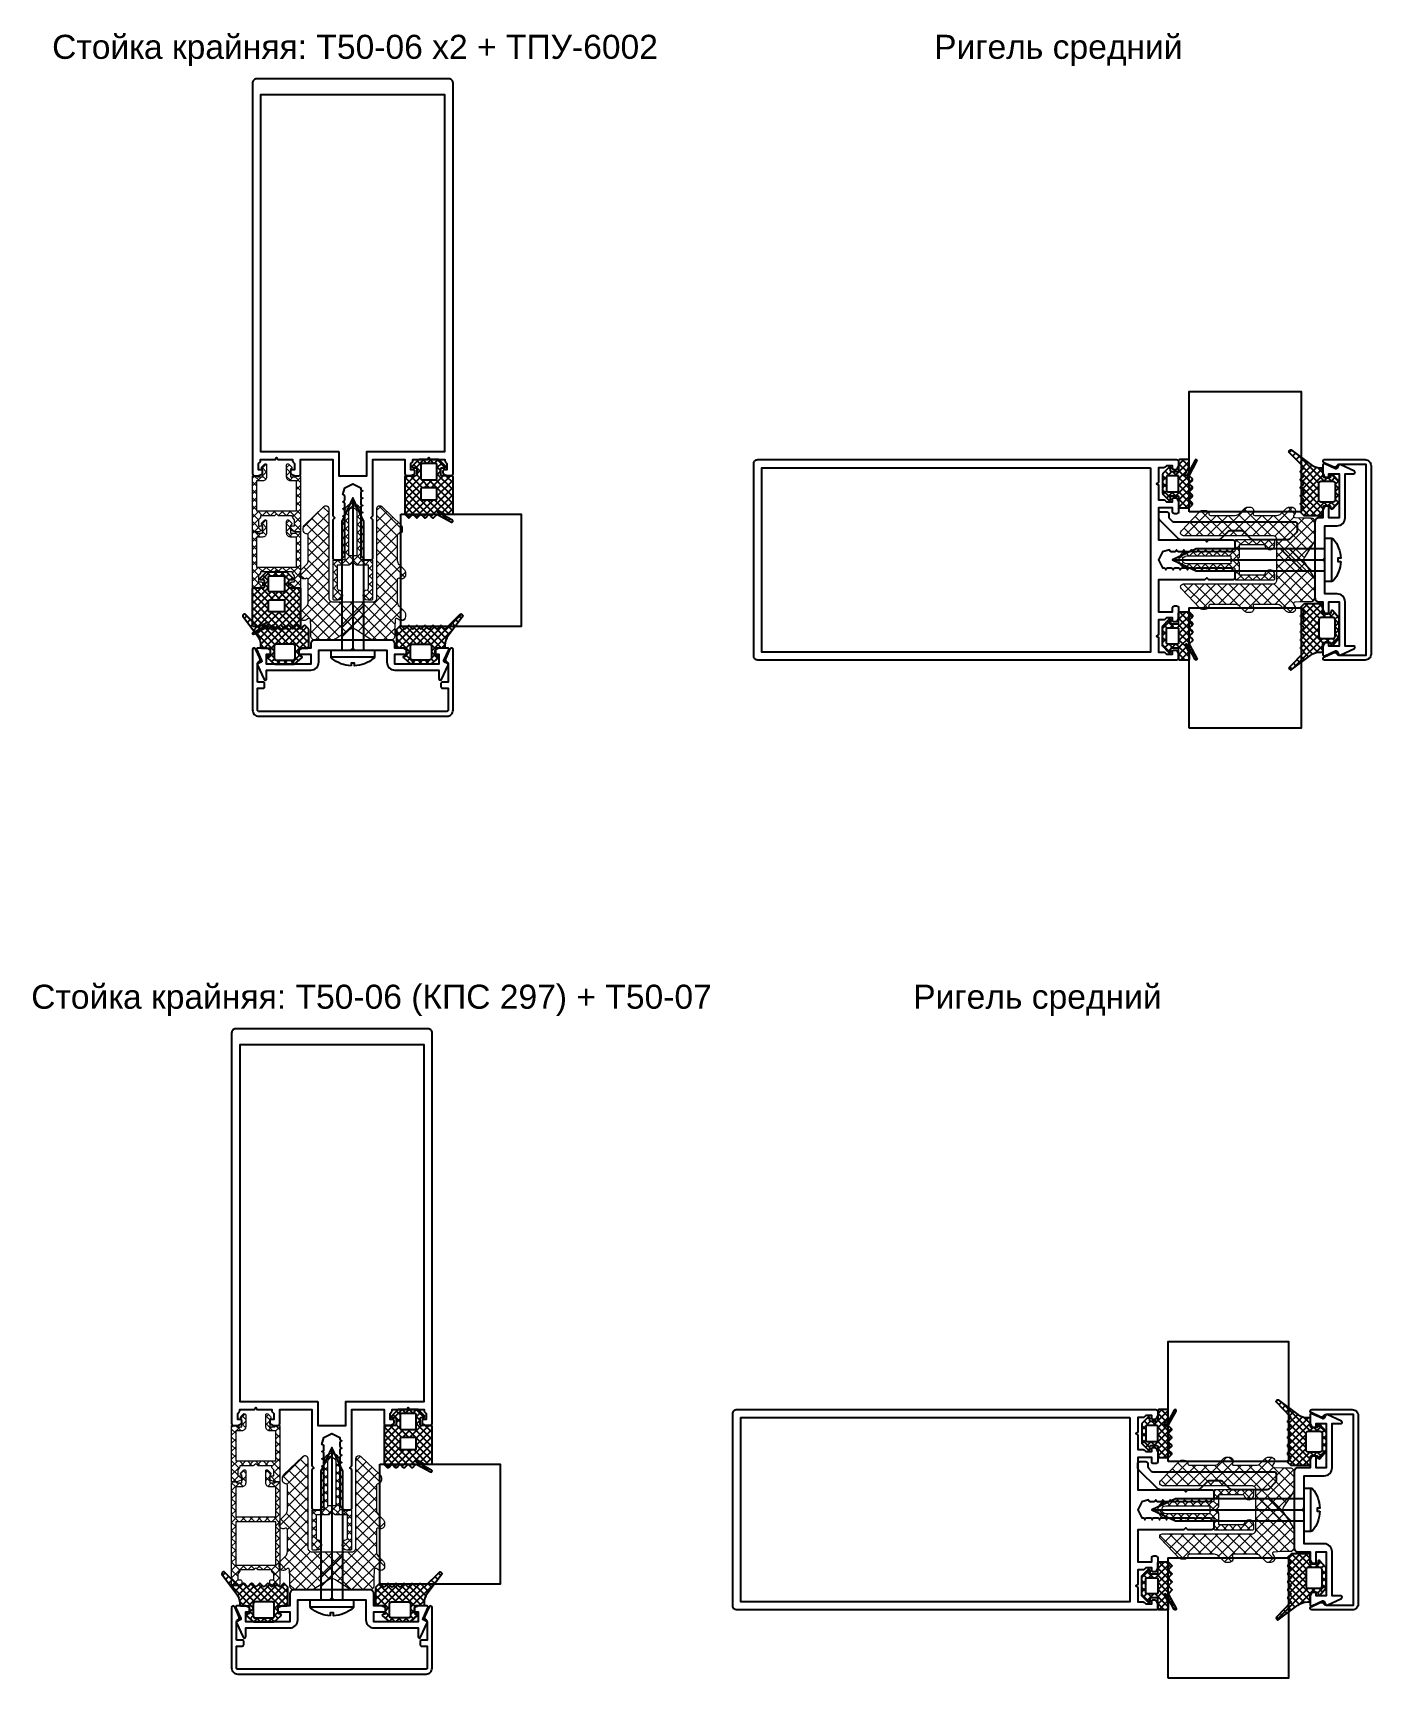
# Model space of a CAD drawing. Header units: millimetres. Extents: x 1744 to 18744, y -2272 to 2782.
# Drawn here: x 7583.4 to 7917.2, y 1069.6 to 1480.1 of the extents above; entities that cross this region are included whole.
import ezdxf

# ---------------------------------------------------------------- set-up
doc = ezdxf.new("R2010")
doc.units = ezdxf.units.MM
doc.layers.add('Steklopaket', color=5, linetype='Continuous')
doc.layers.add('подписи', color=7, linetype='Continuous')
doc.layers.add('Уплотнители', color=1, linetype='Continuous', lineweight=20)
doc.layers.add('Штриховка', color=1, linetype='Continuous', lineweight=5)
doc.styles.get("Standard").update_dxf_attribs({"font": 'arial.ttf'})

# ---------------------------------------------------------------- blocks, each defined once
blk = doc.blocks.new('КП45548')
at = {"color": 146, "true_color": 0x105689}
blk.add_lwpolyline([(-25, 21.5, 0.414214), (-24.5, 21), (-23.57, 21, 0.116434), (-23.44, 21.03), (-22.67, 21.42, 0.284079), (-22.5, 21.69), (-22.5, 22.2, 0.414214), (-22.8, 22.5), (-23.5, 22.5), (-23.5, 24), (-23.09, 24.41, 0.198912), (-23, 24.62), (-23, 25), (-19.44, 25, 0.284079), (-19.17, 25.17), (-19, 25.5), (-18.83, 25.17, 0.284079), (-18.56, 25), (-15, 25), (-15, 24.62, 0.198912), (-14.91, 24.41), (-14.5, 24), (-14.5, 22.5), (-15.2, 22.5, 0.414214), (-15.5, 22.2), (-15.5, 21.69, 0.284079), (-15.33, 21.42), (-14.56, 21.03, 0.116434), (-14.43, 21), (-13.5, 21, 0.414214), (-13, 21.5), (-13, 25), (-5, 25), (-5, 11.12, 0.198912), (-4.91, 10.91), (-4.5, 10.5), (-4.91, 10.09, 0.198912), (-5, 9.88), (-5, 0.5, 0.414214), (-4.5, 0), (-3.12, 0, 0.198912), (-2.91, 0.09), (-2.09, 0.91, 0.198912), (-2, 1.12), (-2, 1.46, 0.284079), (-2.17, 1.73), (-2.5, 1.9), (-2.17, 2.07, 0.284079), (-2, 2.34), (-2, 3.26, 0.284079), (-2.17, 3.53), (-2.5, 3.7), (-2.17, 3.87, 0.284079), (-2, 4.14), (-2, 5.06, 0.284079), (-2.17, 5.33), (-2.5, 5.5), (-2.17, 5.67, 0.284079), (-2, 5.94), (-2, 6.86, 0.284079), (-2.17, 7.13), (-2.5, 7.3), (-2.17, 7.47, 0.284079), (-2, 7.74), (-2, 8.66, 0.284079), (-2.17, 8.93), (-2.5, 9.1), (-2.17, 9.27, 0.284079), (-2, 9.54), (-2, 10.46, 0.284079), (-2.17, 10.73), (-2.5, 10.9), (-2.17, 11.07, 0.284079), (-2, 11.34), (-2, 12.26, 0.284079), (-2.17, 12.53), (-2.5, 12.7), (-2.17, 12.87, 0.284079), (-2, 13.14), (-2, 14.06, 0.284079), (-2.17, 14.33), (-2.5, 14.5), (-2.17, 14.67, 0.284079), (-2, 14.94), (-2, 15.86, 0.284079), (-2.17, 16.13), (-2.5, 16.3), (-2, 18), (0, 19), (2, 18), (2, 17.64, 0.284079), (2.17, 17.37), (2.5, 17.2), (2.17, 17.03, 0.284079), (2, 16.76), (2, 15.84, 0.284079), (2.17, 15.57), (2.5, 15.4), (2.17, 15.23, 0.284079), (2, 14.96), (2, 14.04, 0.284079), (2.17, 13.77), (2.5, 13.6), (2.17, 13.43, 0.284079), (2, 13.16), (2, 12.24, 0.284079), (2.17, 11.97), (2.5, 11.8), (2.17, 11.63, 0.284079), (2, 11.36), (2, 10.44, 0.284079), (2.17, 10.17), (2.5, 10), (2.17, 9.83, 0.284079), (2, 9.56), (2, 8.64, 0.284079), (2.17, 8.37), (2.5, 8.2), (2.17, 8.03, 0.284079), (2, 7.76), (2, 6.84, 0.284079), (2.17, 6.57), (2.5, 6.4), (2.17, 6.23, 0.284079), (2, 5.96), (2, 5.04, 0.284079), (2.17, 4.77), (2.5, 4.6), (2.17, 4.43, 0.284079), (2, 4.16), (2, 3.24, 0.284079), (2.17, 2.97), (2.5, 2.8), (2.17, 2.63, 0.284079), (2, 2.36), (2, 1.12, 0.198912), (2.09, 0.91), (2.91, 0.09, 0.198912), (3.12, 0), (4.5, 0, 0.414214), (5, 0.5), (5, 9.88, 0.198912), (4.91, 10.09), (4.5, 10.5), (4.91, 10.91, 0.198912), (5, 11.12), (5, 25), (13, 25), (13, 21.5, 0.414214), (13.5, 21), (14.43, 21, 0.116434), (14.56, 21.03), (15.33, 21.42, 0.284079), (15.5, 21.69), (15.5, 22.2, 0.414214), (15.2, 22.5), (14.5, 22.5), (14.5, 24), (14.91, 24.41, 0.198912), (15, 24.62), (15, 25), (18.56, 25, 0.284079), (18.83, 25.17), (19, 25.5), (19.17, 25.17, 0.284079), (19.44, 25), (23, 25), (23, 24.62, 0.198912), (23.09, 24.41), (23.5, 24), (23.5, 22.5), (22.8, 22.5, 0.414214), (22.5, 22.2), (22.5, 21.69, 0.284079), (22.67, 21.42), (23.44, 21.03, 0.116434), (23.57, 21), (24.5, 21, 0.414214), (25, 21.5), (25, 119, 0.414214), (24, 120), (-24, 120, 0.414214), (-25, 119)], format="xyb", close=True, dxfattribs=at)
blk.add_lwpolyline([(-3.5, 27), (-3.5, 21), (3.5, 21), (3.5, 27), (23, 27), (23, 116), (-23, 116), (-23, 27)], close=True, dxfattribs=at)
blk = doc.blocks.new('ТПУ-6002')
at = {"true_color": 0xafd9aa}
h = blk.add_hatch(dxfattribs=at)
h.set_pattern_fill('ANSI37', color=9, scale=10, angle=180, style=0)
h.set_pattern_definition([(225, (359.6389, 110.4286), (0.8838835, -0.8838835), []), (315, (359.6389, 110.4286), (0.8838835, 0.8838835), [])])
edge = h.paths.add_edge_path(flags=16)
edge.add_line((1.75, -1), (-1.75, -1))
edge.add_arc((-1.75, -1.25), 0.25, 90, 180)
edge.add_line((-2, -1.25), (-2, -4.75))
edge.add_arc((-1.75, -4.75), 0.25, 180, 270)
edge.add_line((-1.75, -5), (1.75, -5))
edge.add_arc((1.75, -4.75), 0.25, 270, 360)
edge.add_line((2, -4.75), (2, -1.25))
edge.add_arc((1.75, -1.25), 0.25, 0, 90)
edge = h.paths.add_edge_path()
edge.add_line((2.37, -12.66), (4.04, -13.57))
edge.add_arc((4.16, -13.35), 0.25, 241.5196, 270)
edge.add_line((4.16, -13.6), (5.75, -13.6))
edge.add_arc((5.75, -13.35), 0.25, 270, 360)
edge.add_line((6, -13.35), (6, -4.25))
edge.add_arc((5.75, -4.25), 0.25, 0, 90)
edge.add_line((5.75, -4), (3.25, -4))
edge.add_arc((3.25, -3.75), 0.25, 180, 270, ccw=False)
edge.add_line((3, -3.75), (3, -2.25))
edge.add_arc((3.25, -2.25), 0.25, 90, 180, ccw=False)
edge.add_line((3.25, -2), (3.9, -2))
edge.add_arc((3.9, -1.75), 0.25, 270, 405.0646)
edge.add_line((4.08, -1.57), (2.57, -0.07))
edge.add_arc((2.4, -0.25), 0.25, 45.0646, 90)
edge.add_line((2.4, 0), (-2.4, 0))
edge.add_arc((-2.4, -0.25), 0.25, 90, 134.9354)
edge.add_line((-2.57, -0.07), (-4.08, -1.57))
edge.add_arc((-3.9, -1.75), 0.25, 134.9354, 270)
edge.add_line((-3.9, -2), (-3.25, -2))
edge.add_arc((-3.25, -2.25), 0.25, 0, 90, ccw=False)
edge.add_line((-3, -2.25), (-3, -3.75))
edge.add_arc((-3.25, -3.75), 0.25, -90, 0, ccw=False)
edge.add_line((-3.25, -4), (-5.75, -4))
edge.add_arc((-5.75, -4.25), 0.25, 90, 180)
edge.add_line((-6, -4.25), (-6, -13.5))
edge.add_arc((-5.75, -13.5), 0.25, 180, 225)
edge.add_line((-5.93, -13.67), (-5.18, -14.42))
edge.add_arc((-5, -14.25), 0.25, 225, 315)
edge.add_line((-4.82, -14.42), (-4.18, -13.78))
edge.add_arc((-4, -13.95), 0.25, 45, 135, ccw=False)
edge.add_line((-3.82, -13.78), (-3.18, -14.42))
edge.add_arc((-3, -14.25), 0.25, 225, 315)
edge.add_line((-2.82, -14.42), (-2.18, -13.78))
edge.add_arc((-2, -13.95), 0.25, 45, 135, ccw=False)
edge.add_line((-1.82, -13.78), (-1.18, -14.42))
edge.add_arc((-1, -14.25), 0.25, 225, 315)
edge.add_line((-0.82, -14.42), (-0.18, -13.78))
edge.add_arc((0, -13.95), 0.25, 45, 135, ccw=False)
edge.add_line((0.18, -13.78), (0.82, -14.42))
edge.add_arc((1, -14.25), 0.25, 225, 315)
edge.add_line((1.18, -14.42), (1.87, -13.73))
edge.add_arc((2.04, -13.91), 0.25, 61.5196, 135, ccw=False)
edge.add_line((2.16, -13.69), (5.63, -15.57))
edge.add_arc((5.75, -15.35), 0.25, 241.5196, 421.5196)
edge.add_line((5.87, -15.13), (2.13, -13.1))
edge.add_arc((2.25, -12.88), 0.25, 61.5196, 241.5196, ccw=False)
edge = h.paths.add_edge_path(flags=16)
edge.add_line((1.75, -7), (-1.75, -7))
edge.add_arc((-1.75, -7.25), 0.25, 90, 180)
edge.add_line((-2, -7.25), (-2, -9.75))
edge.add_arc((-1.75, -9.75), 0.25, 180, 270)
edge.add_line((-1.75, -10), (1.75, -10))
edge.add_arc((1.75, -9.75), 0.25, 270, 360)
edge.add_line((2, -9.75), (2, -7.25))
edge.add_arc((1.75, -7.25), 0.25, 0, 90)
at = {"color": 9, "true_color": 0xafd9aa}
for points in [[(2.37, -12.66), (4.04, -13.57, 0.124913), (4.16, -13.6), (5.75, -13.6, 0.414214), (6, -13.35), (6, -4.25, 0.414214), (5.75, -4), (3.25, -4, -0.414214), (3, -3.75), (3, -2.25, -0.414214), (3.25, -2), (3.9, -2, 0.668587), (4.08, -1.57), (2.57, -0.07, 0.198619), (2.4, 0), (-2.4, 0, 0.198619), (-2.57, -0.07), (-4.08, -1.57, 0.668587), (-3.9, -2), (-3.25, -2, -0.414214), (-3, -2.25), (-3, -3.75, -0.414214), (-3.25, -4), (-5.75, -4, 0.414214), (-6, -4.25), (-6, -13.5, 0.198912), (-5.93, -13.67), (-5.18, -14.42, 0.414214), (-4.82, -14.42), (-4.18, -13.78, -0.414214), (-3.82, -13.78), (-3.18, -14.42, 0.414214), (-2.82, -14.42), (-2.18, -13.78, -0.414214), (-1.82, -13.78), (-1.18, -14.42, 0.414214), (-0.82, -14.42), (-0.18, -13.78, -0.414214), (0.18, -13.78), (0.82, -14.42, 0.414214), (1.18, -14.42), (1.87, -13.73, -0.332076), (2.16, -13.69), (5.63, -15.57, 1), (5.87, -15.13), (2.13, -13.1, -1)], [(1.75, -1), (-1.75, -1, 0.414214), (-2, -1.25), (-2, -4.75, 0.414214), (-1.75, -5), (1.75, -5, 0.414214), (2, -4.75), (2, -1.25, 0.414214)], [(1.75, -7), (-1.75, -7, 0.414214), (-2, -7.25), (-2, -9.75, 0.414214), (-1.75, -10), (1.75, -10, 0.414214), (2, -9.75), (2, -7.25, 0.414214)]]:
    blk.add_lwpolyline(points, format="xyb", close=True, dxfattribs=at)
blk = doc.blocks.new('КПС 758')
blk.add_lwpolyline([(-23.77, 2.33, 0.414214), (-23.63, 1.93), (-22.87, 1.58, -0.414214), (-22.73, 1.18), (-23.97, -1.49, 0.548619), (-23.7, -1.92), (-21.57, -1.92, 0.116434), (-21.44, -1.89), (-20.67, -1.5, 0.284079), (-20.5, -1.23), (-20.5, -0.72, 0.414214), (-20.8, -0.42), (-21.5, -0.42), (-21.5, 2.08), (-10.5, 2.08), (-10.5, -0.42), (-13.2, -0.42, 0.414214), (-13.5, -0.72), (-13.5, -1.23, 0.284079), (-13.33, -1.5), (-12.56, -1.89, 0.116434), (-12.43, -1.92), (-10.5, -1.92), (-10.5, -2.92, 0.414214), (-9.5, -3.92), (9.5, -3.92, 0.414214), (10.5, -2.92), (10.5, -1.92), (12.43, -1.92, 0.116434), (12.56, -1.89), (13.33, -1.5, 0.284079), (13.5, -1.23), (13.5, -0.72, 0.414214), (13.2, -0.42), (10.5, -0.42), (10.5, 2.08), (21.5, 2.08), (21.5, -0.42), (20.8, -0.42, 0.414214), (20.5, -0.72), (20.5, -1.23, 0.284079), (20.67, -1.5), (21.44, -1.89, 0.116434), (21.57, -1.92), (23.7, -1.92, 0.548619), (23.97, -1.49), (22.73, 1.18, -0.414214), (22.87, 1.58), (23.63, 1.93, 0.414214), (23.77, 2.33), (22.1, 5.91, 0.291473), (21.83, 6.08), (21.8, 6.08, 0.414214), (21.5, 5.78), (21.5, 3.58), (10.5, 3.58, 0.414214), (8.5, 1.58), (8.5, -1.42), (0.62, -1.42, 0.198912), (0.41, -1.51), (0, -1.92), (-0.41, -1.51, 0.198912), (-0.62, -1.42), (-8.5, -1.42), (-8.5, 1.58, 0.414214), (-10.5, 3.58), (-21.5, 3.58), (-21.5, 5.78, 0.414214), (-21.8, 6.08), (-21.83, 6.08, 0.291473), (-22.1, 5.91)], format="xyb", close=True)
blk = doc.blocks.new('ТПУ-007ММ')
at = {"true_color": 0xafd9aa}
h = blk.add_hatch(dxfattribs=at)
h.set_pattern_fill('ANSI37', color=9, scale=10, angle=180, style=0)
h.set_pattern_definition([(225, (-3851.0623, 2334.4012), (0.88388348, -0.88388348), []), (315, (-3851.0623, 2334.4012), (0.88388348, 0.88388348), [])])
edge = h.paths.add_edge_path(flags=16)
edge.add_line((2.1, -1), (-2.1, -1))
edge.add_arc((-2.1, -1.5), 0.5, 90, 180)
edge.add_line((-2.6, -1.5), (-2.6, -4.5))
edge.add_arc((-2.1, -4.5), 0.5, 180, 270)
edge.add_line((-2.1, -5), (2.1, -5))
edge.add_arc((2.1, -4.5), 0.5, 270, 360)
edge.add_line((2.6, -4.5), (2.6, -1.5))
edge.add_arc((2.1, -1.5), 0.5, 0, 90)
edge = h.paths.add_edge_path()
edge.add_arc((-3.85, -2.25), 0.25, 0, 90, ccw=False)
edge.add_line((-3.6, -2.25), (-3.6, -3.75))
edge.add_arc((-3.85, -3.75), 0.25, -90, 0, ccw=False)
edge.add_line((-3.85, -4), (-5.75, -4))
edge.add_arc((-5.75, -4.25), 0.25, 90, 180)
edge.add_line((-6, -4.25), (-6, -8.62))
edge.add_arc((-5.8, -8.62), 0.2, 180, 225)
edge.add_line((-5.94, -8.76), (-5.18, -9.53))
edge.add_arc((-5, -9.35), 0.25, 225, 315)
edge.add_line((-4.82, -9.53), (-4.18, -8.88))
edge.add_arc((-4, -9.06), 0.25, 45, 135, ccw=False)
edge.add_line((-3.82, -8.88), (-3.18, -9.53))
edge.add_arc((-3, -9.35), 0.25, 225, 315)
edge.add_line((-2.82, -9.53), (-2.18, -8.88))
edge.add_arc((-2, -9.06), 0.25, 45, 135, ccw=False)
edge.add_line((-1.82, -8.88), (-1.18, -9.53))
edge.add_arc((-1, -9.35), 0.25, 225, 315)
edge.add_line((-0.82, -9.53), (-0.18, -8.88))
edge.add_arc((0, -9.06), 0.25, 45, 135, ccw=False)
edge.add_line((0.18, -8.88), (0.82, -9.53))
edge.add_arc((1, -9.35), 0.25, 225, 315)
edge.add_line((1.18, -9.53), (1.82, -8.88))
edge.add_arc((2, -9.06), 0.25, 45, 135, ccw=False)
edge.add_line((2.18, -8.88), (2.82, -9.53))
edge.add_arc((3, -9.35), 0.25, 225, 315)
edge.add_line((3.18, -9.53), (3.82, -8.88))
edge.add_arc((4, -9.06), 0.25, 45, 135, ccw=False)
edge.add_line((4.18, -8.88), (4.82, -9.53))
edge.add_arc((5, -9.35), 0.25, 225, 315)
edge.add_line((5.18, -9.53), (5.82, -8.88))
edge.add_arc((6, -9.06), 0.25, 45, 135, ccw=False)
edge.add_line((6.18, -8.88), (9.82, -12.42))
edge.add_arc((10, -12.25), 0.25, 225, 315)
edge.add_line((10.18, -12.42), (10.39, -12.21))
edge.add_arc((10.21, -12.04), 0.25, 315, 380.2249)
edge.add_line((10.44, -11.95), (6.8, -7.06))
edge.add_arc((10, -4.67), 4, 180, 216.7605, ccw=False)
edge.add_line((6, -4.67), (6, -4.3))
edge.add_arc((5.7, -4.3), 0.3, 360, 450)
edge.add_line((5.7, -4), (3.85, -4))
edge.add_arc((3.85, -3.75), 0.25, 180, 270, ccw=False)
edge.add_line((3.6, -3.75), (3.6, -2.25))
edge.add_arc((3.85, -2.25), 0.25, 90, 180, ccw=False)
edge.add_line((3.85, -2), (4.1, -2))
edge.add_arc((4.1, -1.75), 0.25, 270, 405.0646)
edge.add_line((4.28, -1.57), (2.57, -0.07))
edge.add_arc((2.4, -0.25), 0.25, 45.0646, 90)
edge.add_line((2.4, 0), (-2.4, 0))
edge.add_arc((-2.4, -0.25), 0.25, 90, 134.9354)
edge.add_line((-2.57, -0.07), (-4.28, -1.57))
edge.add_arc((-4.1, -1.75), 0.25, 134.9354, 270)
edge.add_line((-4.1, -2), (-3.85, -2))
at = {"color": 9, "true_color": 0xafd9aa}
for points in [[(-3.85, -2, -0.414214), (-3.6, -2.25), (-3.6, -3.75, -0.414214), (-3.85, -4), (-5.75, -4, 0.414214), (-6, -4.25), (-6, -8.62, 0.198912), (-5.94, -8.76), (-5.18, -9.53, 0.414214), (-4.82, -9.53), (-4.18, -8.88, -0.414214), (-3.82, -8.88), (-3.18, -9.53, 0.414214), (-2.82, -9.53), (-2.18, -8.88, -0.414214), (-1.82, -8.88), (-1.18, -9.53, 0.414214), (-0.82, -9.53), (-0.18, -8.88, -0.414214), (0.18, -8.88), (0.82, -9.53, 0.414214), (1.18, -9.53), (1.82, -8.88, -0.414214), (2.18, -8.88), (2.82, -9.53, 0.414214), (3.18, -9.53), (3.82, -8.88, -0.414214), (4.18, -8.88), (4.82, -9.53, 0.414214), (5.18, -9.53), (5.82, -8.88, -0.414214), (6.18, -8.88), (9.82, -12.42, 0.414214), (10.18, -12.42), (10.39, -12.21, 0.292538), (10.44, -11.95), (6.8, -7.06, -0.161788), (6, -4.67), (6, -4.3, 0.414214), (5.7, -4), (3.85, -4, -0.414214), (3.6, -3.75), (3.6, -2.25, -0.414214), (3.85, -2), (4.1, -2, 0.668587), (4.28, -1.57), (2.57, -0.07, 0.198619), (2.4, 0), (-2.4, 0, 0.198619), (-2.57, -0.07), (-4.28, -1.57, 0.668587), (-4.1, -2)], [(2.1, -1), (-2.1, -1, 0.414214), (-2.6, -1.5), (-2.6, -4.5, 0.414214), (-2.1, -5), (2.1, -5, 0.414214), (2.6, -4.5), (2.6, -1.5, 0.414214)]]:
    blk.add_lwpolyline(points, format="xyb", close=True, dxfattribs=at)
blk = doc.blocks.new('КП45310')
at = {"color": 0}
blk.add_lwpolyline([(23.8, -4.26), (23.8, -8.78, -0.279739), (23.48, -9.31, 0.401559), (23.17, -10.23), (24.24, -12.52, 0.802585), (25, -12.36), (25, 2.74, 0.414214), (23.5, 4.24), (-23.5, 4.24, 0.414214), (-25, 2.74), (-25, -12.36, 0.802585), (-24.24, -12.52), (-23.17, -10.23, 0.401559), (-23.48, -9.31, -0.279739), (-23.8, -8.78), (-23.8, -4.26), (-22.3, -4.26, 0.414214), (-22, -3.96), (-22, -3.06, 0.414214), (-22.3, -2.76), (-23.8, -2.76), (-23.8, 2.74, -0.414214), (-23.5, 3.04), (23.5, 3.04, -0.414214), (23.8, 2.74), (23.8, -2.76), (22.3, -2.76, 0.414214), (22, -3.06), (22, -3.96, 0.414214), (22.3, -4.26)], format="xyb", close=True, dxfattribs=at)
blk = doc.blocks.new('ВС 5.5х38 А2 DIN7981')
for p, q in [((0, 38), (0, 0)), ((-5.4, -1.69), (5.4, -1.69))]:
    blk.add_line(p, q)
for points in [[(2.75, 0), (2.75, 32.1), (0, 38), (-2.75, 32.1), (-2.75, 0)], [(-2.75, 3.33), (2.75, 8.83), (2.75, 11.12), (-2.75, 5.62)]]:
    blk.add_lwpolyline(points, close=True)
blk.add_lwpolyline([(-0.39, -3.94, -0.161849), (-5.22, -2.08, -0.223888), (-5.4, -1.69), (-5.4, 0), (5.4, 0), (5.4, -1.69, -0.223888), (5.22, -2.08, -0.161849), (0.39, -3.94), (0.39, -3.24), (-0.39, -3.24)], format="xyb", close=True)
blk = doc.blocks.new('Т50-03')
at = {"layer": 'Штриховка', "lineweight": 5}
h = blk.add_hatch(dxfattribs=at)
h.set_pattern_fill('ANSI37', color=256, scale=11.2, angle=90, style=0)
h.set_pattern_definition([(135, (-7152.173, 3902.1519), (-0.9899495, -0.9899495), []), (225, (-7152.173, 3902.1519), (0.9899495, -0.9899495), [])])
edge = h.paths.add_edge_path()
edge.add_arc((-20.75, -3.75), 1.25, 9.2818, 180)
edge.add_line((-22, -3.75), (-22, -4.7))
edge.add_arc((-21.7, -4.7), 0.3, 180, 270)
edge.add_line((-21.7, -5), (-12.3, -5))
edge.add_arc((-12.3, -4.7), 0.3, 270, 360)
edge.add_line((-12, -4.7), (-12, -2.3))
edge.add_arc((-11.7, -2.3), 0.3, 90, 180, ccw=False)
edge.add_line((-11.7, -2), (-5.2, -2))
edge.add_arc((-5, -2), 0.2, 180, 360)
edge.add_line((-4.8, -2), (0, -2))
edge.add_arc((0, 0), 2, 270, 450)
edge.add_line((0, 2), (-4.8, 2))
edge.add_arc((-5, 2), 0.2, 0, 180)
edge.add_line((-5.2, 2), (-11.7, 2))
edge.add_arc((-11.7, 2.3), 0.3, 180, 270, ccw=False)
edge.add_line((-12, 2.3), (-12, 4.7))
edge.add_arc((-12.3, 4.7), 0.3, 0, 90)
edge.add_line((-12.3, 5), (-21.7, 5))
edge.add_arc((-21.7, 4.7), 0.3, 90, 180)
edge.add_line((-22, 4.7), (-22, 3.75))
edge.add_arc((-20.75, 3.75), 1.25, 180, 350.7182)
edge.add_arc((-19.22, 3.5), 0.3, 90, 170.7182, ccw=False)
edge.add_line((-19.22, 3.8), (-13.2, 3.8))
edge.add_line((-13.2, 3.8), (-13.2, 0.82))
edge.add_arc((-12.9, 0.82), 0.3, 180, 225)
edge.add_line((-13.11, 0.61), (-12.5, 0))
edge.add_line((-12.5, 0), (-13.11, -0.61))
edge.add_arc((-12.9, -0.82), 0.3, 135, 180)
edge.add_line((-13.2, -0.82), (-13.2, -3.8))
edge.add_line((-13.2, -3.8), (-19.22, -3.8))
edge.add_arc((-19.22, -3.5), 0.3, 189.2818, 270, ccw=False)
edge = h.paths.add_edge_path(flags=16)
edge.add_line((-11, 1), (0, 1))
edge.add_arc((0, 0), 1, -90, 90, ccw=False)
edge.add_line((0, -1), (-11, -1))
edge.add_line((-11, -1), (-11, 1))
at = {"layer": 'Уплотнители'}
for points in [[(-19.52, -3.55, 0.922113), (-22, -3.75), (-22, -4.7, 0.414214), (-21.7, -5), (-12.3, -5, 0.414214), (-12, -4.7), (-12, -2.3, -0.414214), (-11.7, -2), (-5.2, -2, 1), (-4.8, -2), (0, -2, 1), (0, 2), (-4.8, 2, 1), (-5.2, 2), (-11.7, 2, -0.414214), (-12, 2.3), (-12, 4.7, 0.414214), (-12.3, 5), (-21.7, 5, 0.414214), (-22, 4.7), (-22, 3.75, 0.922113), (-19.52, 3.55, -0.367523), (-19.22, 3.8), (-13.2, 3.8), (-13.2, 0.82, 0.198912), (-13.11, 0.61), (-12.5, 0), (-13.11, -0.61, 0.198912), (-13.2, -0.82), (-13.2, -3.8), (-19.22, -3.8, -0.367523)], [(-11, 1), (0, 1, -1), (0, -1), (-11, -1)]]:
    blk.add_lwpolyline(points, format="xyb", close=True, dxfattribs=at)
blk = doc.blocks.new('Adifoam 530.120')
at = {"layer": 'Штриховка', "lineweight": 5}
h = blk.add_hatch(dxfattribs=at)
h.set_pattern_fill('ANSI37', color=256, scale=16, style=0)
h.set_pattern_definition([(45, (-11689.9974, 3718.6571), (-1.41421356, 1.41421356), []), (135, (-11689.9974, 3718.6571), (-1.41421356, -1.41421356), [])])
h.paths.add_polyline_path([(-6.69, 0, -0.118476), (-6.86, -0.7), (-9.17, -4.23, 0.146126), (-9.5, -5.32), (-9.5, -9.2), (-9.5, -9.45, 0.414214), (-8.5, -10.45), (-6.41, -10.45), (-4.5, -10.55, -0.590779), (-4.19, -11.18), (-4.38, -11.44, 0.668179), (-3.67, -13.15), (-3.1, -13.15, 0.198912), (-2.4, -12.86), (-1.08, -11.54, -0.198912), (-0.02, -11.1), (5.51, -11.1, -0.668179), (5.8, -11.78, 0.52914), (6.73, -13.15), (7.29, -13.15, 0.198912), (8, -12.86), (9.32, -11.54, -0.198912), (10.38, -11.1), (16.58, -11.1, -0.501863), (16.96, -11.61, 0.342328), (17.92, -12.35), (18.49, -12.35, 0.212691), (19.23, -12.02), (23.82, -7.18, 0.185206), (24, -6.71, 0.418456), (23.3, -6), (1, -6, -0.414214), (0, -5), (0, 0)])
h.paths.add_polyline_path([(-6.41, 10.45), (-8.5, 10.45, 0.414214), (-9.5, 9.45), (-9.5, 9.2), (-9.5, 5.32, 0.146126), (-9.17, 4.23), (-6.86, 0.7, -0.118476), (-6.69, 0), (0, 0), (0, 5, -0.414214), (1, 6), (23.3, 6, 0.414214), (24, 6.7, 0.202658), (23.79, 7.21), (19.19, 12.06, 0.198912), (18.49, 12.35), (17.91, 12.35, 0.339591), (16.96, 11.61, -0.501863), (16.58, 11.1), (10.38, 11.1, -0.198912), (9.32, 11.54), (8, 12.86, 0.198912), (7.29, 13.15), (6.73, 13.15, 0.52914), (5.8, 11.78, -0.668179), (5.51, 11.1), (-0.02, 11.1, -0.198912), (-1.08, 11.54), (-2.4, 12.86, 0.198912), (-3.1, 13.15), (-3.67, 13.15, 0.668179), (-4.38, 11.44), (-4.19, 11.18, -0.590779), (-4.5, 10.55)])
at = {"layer": 'Уплотнители'}
blk.add_lwpolyline([(24, -6.71, -0.198912), (23.79, -7.21), (19.19, -12.06, -0.198912), (18.49, -12.35), (17.92, -12.35, -0.342328), (16.96, -11.61, 0.501863), (16.58, -11.1), (10.38, -11.1, 0.198912), (9.32, -11.54), (8, -12.86, -0.198912), (7.29, -13.15), (6.73, -13.15, -0.52914), (5.8, -11.78, 0.668179), (5.51, -11.1), (-0.02, -11.1, 0.198912), (-1.08, -11.54), (-2.4, -12.86, -0.198912), (-3.1, -13.15), (-3.67, -13.15, -0.668179), (-4.38, -11.44), (-4.19, -11.18, 0.590779), (-4.5, -10.55), (-6.41, -10.45), (-8.5, -10.45, -0.414214), (-9.5, -9.45), (-9.5, -9.2), (-9.5, -5.32, -0.146126), (-9.17, -4.23), (-6.86, -0.7, 0.240325), (-6.86, 0.7), (-9.17, 4.23, -0.146126), (-9.5, 5.32), (-9.5, 9.2), (-9.5, 9.45, -0.414214), (-8.5, 10.45), (-6.41, 10.45), (-4.5, 10.55, 0.590779), (-4.19, 11.18), (-4.38, 11.44, -0.668179), (-3.67, 13.15), (-3.1, 13.15, -0.198912), (-2.4, 12.86), (-1.08, 11.54, 0.198912), (-0.02, 11.1), (5.51, 11.1, 0.668179), (5.8, 11.78, -0.52914), (6.73, 13.15), (7.29, 13.15, -0.198912), (8, 12.86), (9.32, 11.54, 0.198912), (10.38, 11.1), (16.58, 11.1, 0.501863), (16.96, 11.61, -0.342328), (17.92, 12.35), (18.49, 12.35, -0.198912), (19.19, 12.06), (23.79, 7.21, -0.198912), (24, 6.71), (24, 6.7, -0.414214), (23.3, 6), (1, 6, 0.414214), (0, 5), (0, 0), (0, -5, 0.414214), (1, -6), (23.3, -6, -0.414214), (24, -6.7)], format="xyb", dxfattribs=at)
blk = doc.blocks.new('Т50-06')
at = {"layer": 'Штриховка', "lineweight": 5}
h = blk.add_hatch(dxfattribs=at)
h.set_pattern_fill('ANSI37', color=256, scale=11.2, angle=90, style=0)
h.set_pattern_definition([(135, (-11417.5478, 3829.3933), (-0.9899495, -0.9899495), []), (225, (-11417.5478, 3829.3933), (0.9899495, -0.9899495), [])])
edge = h.paths.add_edge_path()
edge.add_line((2.81, 0), (3.22, -0.41))
edge.add_arc((3.01, -0.62), 0.3, 0, 45, ccw=False)
edge.add_line((3.31, -0.62), (3.31, -4))
edge.add_line((3.31, -4), (3.68, -4))
edge.add_arc((3.68, -4.3), 0.3, 45, 90, ccw=False)
edge.add_line((3.9, -4.09), (4.31, -4.5))
edge.add_line((4.31, -4.5), (5.81, -4.5))
edge.add_line((5.81, -4.5), (5.81, -3.8))
edge.add_arc((6.11, -3.8), 0.3, 90, 180, ccw=False)
edge.add_line((6.11, -3.5), (6.62, -3.5))
edge.add_arc((6.62, -3.8), 0.3, 26.5651, 90, ccw=False)
edge.add_line((6.89, -3.67), (7.28, -4.44))
edge.add_arc((7.01, -4.57), 0.3, 0, 26.5651, ccw=False)
edge.add_line((7.31, -4.57), (7.31, -6))
edge.add_line((7.31, -6), (-6.69, -6))
edge.add_line((-6.69, -6), (-6.69, -5.1))
edge.add_arc((-6.39, -5.1), 0.3, 90, 180, ccw=False)
edge.add_line((-6.39, -4.8), (-6.39, -3.5))
edge.add_line((-6.39, -3.5), (-8.29, -3.5))
edge.add_line((-8.29, -3.5), (-8.5, -3.71))
edge.add_arc((-8.72, -3.5), 0.3, 225, 315, ccw=False)
edge.add_line((-8.93, -3.71), (-9.6, -3.04))
edge.add_arc((-9.37, -2.82), 0.317, 90, 225, ccw=False)
edge.add_line((-9.37, -2.5), (-6.39, -2.5))
edge.add_arc((-6.39, -3.5), 1, 0, 90, ccw=False)
edge.add_line((-5.39, -3.5), (-5.39, -5))
edge.add_line((-5.39, -5), (2.11, -5))
edge.add_line((2.11, -5), (2.11, 5))
edge.add_line((2.11, 5), (-5.39, 5))
edge.add_line((-5.39, 5), (-5.39, 3.5))
edge.add_arc((-6.39, 3.5), 1, -90, 0, ccw=False)
edge.add_line((-6.39, 2.5), (-9.37, 2.5))
edge.add_arc((-9.37, 2.82), 0.317, 135, 270, ccw=False)
edge.add_line((-9.6, 3.04), (-8.93, 3.71))
edge.add_arc((-8.72, 3.5), 0.3, 45, 135, ccw=False)
edge.add_line((-8.5, 3.71), (-8.29, 3.5))
edge.add_line((-8.29, 3.5), (-6.39, 3.5))
edge.add_line((-6.39, 3.5), (-6.39, 4.8))
edge.add_arc((-6.39, 5.1), 0.3, 180, 270, ccw=False)
edge.add_line((-6.69, 5.1), (-6.69, 6))
edge.add_line((-6.69, 6), (7.31, 6))
edge.add_line((7.31, 6), (7.31, 4.57))
edge.add_arc((7.01, 4.57), 0.3, -26.5651, 0, ccw=False)
edge.add_line((7.28, 4.44), (6.89, 3.67))
edge.add_arc((6.62, 3.8), 0.3, 270, 333.4349, ccw=False)
edge.add_line((6.62, 3.5), (6.11, 3.5))
edge.add_arc((6.11, 3.8), 0.3, 180, 270, ccw=False)
edge.add_line((5.81, 3.8), (5.81, 4.5))
edge.add_line((5.81, 4.5), (4.31, 4.5))
edge.add_line((4.31, 4.5), (3.9, 4.09))
edge.add_arc((3.68, 4.3), 0.3, 270, 315, ccw=False)
edge.add_line((3.68, 4), (3.31, 4))
edge.add_line((3.31, 4), (3.31, 0.62))
edge.add_arc((3.01, 0.62), 0.3, 315, 360, ccw=False)
edge.add_line((3.22, 0.41), (2.81, 0))
at = {"layer": 'Уплотнители'}
blk.add_lwpolyline([(2.81, 0), (3.22, -0.41, -0.198912), (3.31, -0.62), (3.31, -4), (3.68, -4, -0.198912), (3.9, -4.09), (4.31, -4.5), (5.81, -4.5), (5.81, -3.8, -0.414214), (6.11, -3.5), (6.62, -3.5, -0.284079), (6.89, -3.67), (7.28, -4.44, -0.116434), (7.31, -4.57), (7.31, -6), (-6.69, -6), (-6.69, -5.1, -0.414214), (-6.39, -4.8), (-6.39, -3.5), (-8.29, -3.5), (-8.5, -3.71, -0.414214), (-8.93, -3.71), (-9.6, -3.04, -0.668179), (-9.37, -2.5), (-6.39, -2.5, -0.414214), (-5.39, -3.5), (-5.39, -5), (2.11, -5), (2.11, 5), (-5.39, 5), (-5.39, 3.5, -0.414214), (-6.39, 2.5), (-9.37, 2.5, -0.668179), (-9.6, 3.04), (-8.93, 3.71, -0.414214), (-8.5, 3.71), (-8.29, 3.5), (-6.39, 3.5), (-6.39, 4.8, -0.414214), (-6.69, 5.1), (-6.69, 6), (7.31, 6), (7.31, 4.57, -0.116434), (7.28, 4.44), (6.89, 3.67, -0.284079), (6.62, 3.5), (6.11, 3.5, -0.414214), (5.81, 3.8), (5.81, 4.5), (4.31, 4.5), (3.9, 4.09, -0.198912), (3.68, 4), (3.31, 4), (3.31, 0.62, -0.198912), (3.22, 0.41), (2.81, 0)], format="xyb", dxfattribs=at)
blk = doc.blocks.new('КП45550')
at = {"color": 217, "true_color": 0x93278f}
blk.add_lwpolyline([(-5, 6.38, -0.198912), (-4.91, 6.59), (-4.5, 7), (-4.91, 7.41, -0.198912), (-5, 7.62), (-5, 19), (-13, 19), (-13, 15.5), (-12, 15.5, -0.414214), (-11.5, 15), (-11.5, 14.5, -0.414214), (-12, 14), (-14.43, 14, -0.116434), (-14.56, 14.03), (-15.33, 14.42, -0.284079), (-15.5, 14.69), (-15.5, 15.2, -0.414214), (-15.2, 15.5), (-14.5, 15.5), (-14.5, 17), (-14.91, 17.41, -0.198912), (-15, 17.62), (-15, 19), (-18.56, 19, -0.284079), (-18.83, 19.17), (-19, 19.5), (-19.17, 19.17, -0.284079), (-19.44, 19), (-23, 19), (-23, 17.62, -0.198912), (-23.09, 17.41), (-23.5, 17), (-23.5, 15.5), (-22.8, 15.5, -0.414214), (-22.5, 15.2), (-22.5, 14.69, -0.284079), (-22.67, 14.42), (-23.44, 14.03, -0.116434), (-23.57, 14), (-24.5, 14, -0.414214), (-25, 14.5), (-25, 119, -0.414214), (-24, 120), (24, 120, -0.414214), (25, 119), (25, 14.5, -0.414214), (24.5, 14), (23.57, 14, -0.116434), (23.44, 14.03), (22.67, 14.42, -0.284079), (22.5, 14.69), (22.5, 15.2, -0.414214), (22.8, 15.5), (23.5, 15.5), (23.5, 17), (23.09, 17.41, -0.198912), (23, 17.62), (23, 19), (19.44, 19, -0.284079), (19.17, 19.17), (19, 19.5), (18.83, 19.17, -0.284079), (18.56, 19), (15, 19), (15, 17.62, -0.198912), (14.91, 17.41), (14.5, 17), (14.5, 15.5), (15.2, 15.5, -0.414214), (15.5, 15.2), (15.5, 14.69, -0.284079), (15.33, 14.42), (14.56, 14.03, -0.116434), (14.43, 14), (12, 14, -0.414214), (11.5, 14.5), (11.5, 15, -0.414214), (12, 15.5), (13, 15.5), (13, 19), (5, 19), (5, 7.62, -0.198912), (4.91, 7.41), (4.5, 7), (4.91, 6.59, -0.198912), (5, 6.38), (5, 0.5, -0.414214), (4.5, 0), (3.12, 0, -0.198912), (2.91, 0.09), (2.09, 0.91, -0.198912), (2, 1.12), (2, 1.46, -0.284079), (2.17, 1.73), (2.5, 1.9), (2.17, 2.07, -0.284079), (2, 2.34), (2, 3.26, -0.284079), (2.17, 3.53), (2.5, 3.7), (2.17, 3.87, -0.284079), (2, 4.14), (2, 5.06, -0.284079), (2.17, 5.33), (2.5, 5.5), (2.17, 5.67, -0.284079), (2, 5.94), (2, 6.86, -0.284079), (2.17, 7.13), (2.5, 7.3), (2.17, 7.47, -0.284079), (2, 7.74), (2, 8.66, -0.284079), (2.17, 8.93), (2.5, 9.1), (2.17, 9.27, -0.284079), (2, 9.54), (2, 10.46, -0.284079), (2.17, 10.73), (2.5, 10.9), (2.17, 11.07, -0.284079), (2, 11.34), (2, 12.26, -0.284079), (2.17, 12.53), (2.5, 12.7), (2.17, 12.87, -0.284079), (2, 13.14), (2, 14.06, -0.284079), (2.17, 14.33), (2.5, 14.5), (2.17, 14.67, -0.284079), (2, 14.94), (2, 15.86, -0.284079), (2.17, 16.13), (2.5, 16.3), (2, 18), (0, 19), (-2, 18), (-2, 17.64, -0.284079), (-2.17, 17.37), (-2.5, 17.2), (-2.17, 17.03, -0.284079), (-2, 16.76), (-2, 15.84, -0.284079), (-2.17, 15.57), (-2.5, 15.4), (-2.17, 15.23, -0.284079), (-2, 14.96), (-2, 14.04, -0.284079), (-2.17, 13.77), (-2.5, 13.6), (-2.17, 13.43, -0.284079), (-2, 13.16), (-2, 12.24, -0.284079), (-2.17, 11.97), (-2.5, 11.8), (-2.17, 11.63, -0.284079), (-2, 11.36), (-2, 10.44, -0.284079), (-2.17, 10.17), (-2.5, 10), (-2.17, 9.83, -0.284079), (-2, 9.56), (-2, 8.64, -0.284079), (-2.17, 8.37), (-2.5, 8.2), (-2.17, 8.03, -0.284079), (-2, 7.76), (-2, 6.84, -0.284079), (-2.17, 6.57), (-2.5, 6.4), (-2.17, 6.23, -0.284079), (-2, 5.96), (-2, 5.04, -0.284079), (-2.17, 4.77), (-2.5, 4.6), (-2.17, 4.43, -0.284079), (-2, 4.16), (-2, 3.24, -0.284079), (-2.17, 2.97), (-2.5, 2.8), (-2.17, 2.63, -0.284079), (-2, 2.36), (-2, 1.12, -0.198912), (-2.09, 0.91), (-2.91, 0.09, -0.198912), (-3.12, 0), (-4.5, 0, -0.414214), (-5, 0.5)], format="xyb", close=True, dxfattribs=at)
blk.add_lwpolyline([(23, 21), (-23, 21), (-23, 118), (23, 118)], close=True, dxfattribs=at)
blk = doc.blocks.new('ТПУ-6001')
at = {"true_color": 0xafd9aa}
h = blk.add_hatch(dxfattribs=at)
h.set_pattern_fill('ANSI37', color=9, scale=10, angle=180, style=0)
h.set_pattern_definition([(225, (-3851.2058, 2316.4733), (0.88388348, -0.88388348), []), (315, (-3851.2058, 2316.4733), (0.88388348, 0.88388348), [])])
edge = h.paths.add_edge_path(flags=16)
edge.add_line((1.75, -1), (-1.75, -1))
edge.add_arc((-1.75, -1.25), 0.25, 90, 180)
edge.add_line((-2, -1.25), (-2, -3.75))
edge.add_arc((-1.75, -3.75), 0.25, 180, 270)
edge.add_line((-1.75, -4), (1.75, -4))
edge.add_arc((1.75, -3.75), 0.25, 270, 360)
edge.add_line((2, -3.75), (2, -1.25))
edge.add_arc((1.75, -1.25), 0.25, 0, 90)
edge = h.paths.add_edge_path()
edge.add_line((2.37, -5.66), (4.04, -6.57))
edge.add_arc((4.16, -6.35), 0.25, 241.5196, 270)
edge.add_line((4.16, -6.6), (5.75, -6.6))
edge.add_arc((5.75, -6.35), 0.25, 270, 360)
edge.add_line((6, -6.35), (6, -4.25))
edge.add_arc((5.75, -4.25), 0.25, 0, 90)
edge.add_line((5.75, -4), (3.25, -4))
edge.add_arc((3.25, -3.75), 0.25, 180, 270, ccw=False)
edge.add_line((3, -3.75), (3, -2.25))
edge.add_arc((3.25, -2.25), 0.25, 90, 180, ccw=False)
edge.add_line((3.25, -2), (3.9, -2))
edge.add_arc((3.9, -1.75), 0.25, 270, 405.0646)
edge.add_line((4.08, -1.57), (2.57, -0.07))
edge.add_arc((2.4, -0.25), 0.25, 45.0646, 90)
edge.add_line((2.4, 0), (-2.4, 0))
edge.add_arc((-2.4, -0.25), 0.25, 90, 134.9354)
edge.add_line((-2.57, -0.07), (-4.08, -1.57))
edge.add_arc((-3.9, -1.75), 0.25, 134.9354, 270)
edge.add_line((-3.9, -2), (-3.25, -2))
edge.add_arc((-3.25, -2.25), 0.25, 0, 90, ccw=False)
edge.add_line((-3, -2.25), (-3, -3.75))
edge.add_arc((-3.25, -3.75), 0.25, -90, 0, ccw=False)
edge.add_line((-3.25, -4), (-5.75, -4))
edge.add_arc((-5.75, -4.25), 0.25, 90, 180)
edge.add_line((-6, -4.25), (-6, -6.5))
edge.add_arc((-5.75, -6.5), 0.25, 180, 225)
edge.add_line((-5.93, -6.67), (-5.18, -7.42))
edge.add_arc((-5, -7.25), 0.25, 225, 315)
edge.add_line((-4.82, -7.42), (-4.18, -6.78))
edge.add_arc((-4, -6.95), 0.25, 45, 135, ccw=False)
edge.add_line((-3.82, -6.78), (-3.18, -7.42))
edge.add_arc((-3, -7.25), 0.25, 225, 315)
edge.add_line((-2.82, -7.42), (-2.18, -6.78))
edge.add_arc((-2, -6.95), 0.25, 45, 135, ccw=False)
edge.add_line((-1.82, -6.78), (-1.18, -7.42))
edge.add_arc((-1, -7.25), 0.25, 225, 315)
edge.add_line((-0.82, -7.42), (-0.18, -6.78))
edge.add_arc((0, -6.95), 0.25, 45, 135, ccw=False)
edge.add_line((0.18, -6.78), (0.82, -7.42))
edge.add_arc((1, -7.25), 0.25, 225, 315)
edge.add_line((1.18, -7.42), (1.87, -6.73))
edge.add_arc((2.04, -6.91), 0.25, 61.5196, 135, ccw=False)
edge.add_line((2.16, -6.69), (5.63, -8.57))
edge.add_arc((5.75, -8.35), 0.25, 241.5196, 421.5196)
edge.add_line((5.87, -8.13), (2.13, -6.1))
edge.add_arc((2.25, -5.88), 0.25, 61.5196, 241.5196, ccw=False)
at = {"color": 9, "true_color": 0xafd9aa}
for points in [[(2.37, -5.66), (4.04, -6.57, 0.124913), (4.16, -6.6), (5.75, -6.6, 0.414214), (6, -6.35), (6, -4.25, 0.414214), (5.75, -4), (3.25, -4, -0.414214), (3, -3.75), (3, -2.25, -0.414214), (3.25, -2), (3.9, -2, 0.668587), (4.08, -1.57), (2.57, -0.07, 0.198619), (2.4, 0), (-2.4, 0, 0.198619), (-2.57, -0.07), (-4.08, -1.57, 0.668587), (-3.9, -2), (-3.25, -2, -0.414214), (-3, -2.25), (-3, -3.75, -0.414214), (-3.25, -4), (-5.75, -4, 0.414214), (-6, -4.25), (-6, -6.5, 0.198912), (-5.93, -6.67), (-5.18, -7.42, 0.414214), (-4.82, -7.42), (-4.18, -6.78, -0.414214), (-3.82, -6.78), (-3.18, -7.42, 0.414214), (-2.82, -7.42), (-2.18, -6.78, -0.414214), (-1.82, -6.78), (-1.18, -7.42, 0.414214), (-0.82, -7.42), (-0.18, -6.78, -0.414214), (0.18, -6.78), (0.82, -7.42, 0.414214), (1.18, -7.42), (1.87, -6.73, -0.332076), (2.16, -6.69), (5.63, -8.57, 1), (5.87, -8.13), (2.13, -6.1, -1)], [(1.75, -1), (-1.75, -1, 0.414214), (-2, -1.25), (-2, -3.75, 0.414214), (-1.75, -4), (1.75, -4, 0.414214), (2, -3.75), (2, -1.25, 0.414214)]]:
    blk.add_lwpolyline(points, format="xyb", close=True, dxfattribs=at)
blk = doc.blocks.new('КП45309')
at = {"color": 0}
blk.add_lwpolyline([(-23.5, 2.52), (23.5, 2.52, -0.414214), (25, 1.02), (25, -9.08, -0.802585), (24.24, -9.24), (23.17, -6.95, -0.401559), (23.48, -6.03, 0.279739), (23.8, -5.5), (23.8, 1.32), (-23.8, 1.32), (-23.8, -5.5, 0.279739), (-23.48, -6.03, -0.401559), (-23.17, -6.95), (-24.24, -9.24, -0.802585), (-25, -9.08), (-25, 1.02, -0.414214)], format="xyb", close=True, dxfattribs=at)
blk = doc.blocks.new('КП45109')
at = {"color": 0}
blk.add_lwpolyline([(-31.04, -7), (-22.16, -7, 0.198912), (-21.81, -6.85), (-19.9, -4.94, -0.198912), (-19.54, -4.79), (-16.46, -4.79, -0.198912), (-16.1, -4.94), (-14.19, -6.85, 0.198912), (-13.83, -7), (-4.34, -7, 0.198912), (-3.63, -6.71), (0.96, -2.12, 0.198912), (1.25, -1.41), (1.25, -0.5, 0.414214), (0.75, 0), (-0.75, 0, 0.414214), (-1.25, -0.5), (-1.25, -1.29, -0.198912), (-1.4, -1.65), (-2.1, -2.35, -0.198912), (-2.46, -2.5), (-32.75, -2.5, 0.414214), (-33.25, -3), (-33.25, -4.79, 0.198912), (-33.1, -5.15), (-31.4, -6.85, 0.198912), (-31.04, -7)], format="xyb", close=True, dxfattribs=at)
blk = doc.blocks.new('КПС 575')
blk.add_lwpolyline([(-23.77, 3.16, 0.414214), (-23.63, 2.76), (-22.87, 2.41, -0.414214), (-22.73, 2.01), (-23.97, -0.66, 0.548619), (-23.7, -1.09), (-21.57, -1.09, 0.116434), (-21.44, -1.06), (-20.67, -0.67, 0.284079), (-20.5, -0.4), (-20.5, 0.11, 0.414214), (-20.8, 0.41), (-21.5, 0.41), (-21.5, 2.91), (-10.5, 2.91), (-10.5, 0.41), (-13.2, 0.41, 0.414214), (-13.5, 0.11), (-13.5, -0.4, 0.284079), (-13.33, -0.67), (-12.56, -1.06, 0.116434), (-12.43, -1.09), (-10.5, -1.09), (-10.5, -4.09, 0.414214), (-9.5, -5.09), (9.5, -5.09, 0.414214), (10.5, -4.09), (10.5, -1.09), (12.43, -1.09, 0.116434), (12.56, -1.06), (13.33, -0.67, 0.284079), (13.5, -0.4), (13.5, 0.11, 0.414214), (13.2, 0.41), (10.5, 0.41), (10.5, 2.91), (21.5, 2.91), (21.5, 0.41), (20.8, 0.41, 0.414214), (20.5, 0.11), (20.5, -0.4, 0.284079), (20.67, -0.67), (21.44, -1.06, 0.116434), (21.57, -1.09), (23.7, -1.09, 0.548619), (23.97, -0.66), (22.73, 2.01, -0.414214), (22.87, 2.41), (23.63, 2.76, 0.414214), (23.77, 3.16), (22.1, 6.74, 0.291473), (21.83, 6.91), (21.8, 6.91, 0.414214), (21.5, 6.61), (21.5, 4.41), (10.5, 4.41, 0.414214), (8.5, 2.41), (8.5, -2.59), (0.62, -2.59, 0.198912), (0.41, -2.68), (0, -3.09), (-0.41, -2.68, 0.198912), (-0.62, -2.59), (-8.5, -2.59), (-8.5, 2.41, 0.414214), (-10.5, 4.41), (-21.5, 4.41), (-21.5, 6.61, 0.414214), (-21.8, 6.91), (-21.83, 6.91, 0.291473), (-22.1, 6.74)], format="xyb", close=True)
blk = doc.blocks.new('Т50-07')
at = {"layer": 'Штриховка', "lineweight": 5}
h = blk.add_hatch(dxfattribs=at)
h.set_pattern_fill('ANSI37', color=256, scale=11.2, angle=90, style=0)
h.set_pattern_definition([(135, (-11406.9071, 3792.9893), (-0.9899495, -0.9899495), []), (225, (-11406.9071, 3792.9893), (0.9899495, -0.9899495), [])])
h.paths.add_polyline_path([(1.2, 5), (1.2, -5), (12, -5), (12, 5)], flags=16)
edge = h.paths.add_edge_path()
edge.add_line((0, 5), (-7.5, 5))
edge.add_line((-7.5, 5), (-7.5, 3.5))
edge.add_arc((-8.5, 3.5), 1, -90, 0, ccw=False)
edge.add_line((-8.5, 2.5), (-11.48, 2.5))
edge.add_arc((-11.48, 2.82), 0.317, 135, 270, ccw=False)
edge.add_line((-11.71, 3.04), (-11.04, 3.71))
edge.add_arc((-10.82, 3.5), 0.3, 45, 135, ccw=False)
edge.add_line((-10.61, 3.71), (-10.4, 3.5))
edge.add_line((-10.4, 3.5), (-8.5, 3.5))
edge.add_line((-8.5, 3.5), (-8.5, 4.8))
edge.add_arc((-8.5, 5.1), 0.3, 180, 270, ccw=False)
edge.add_line((-8.8, 5.1), (-8.8, 5.7))
edge.add_arc((-8.5, 5.7), 0.3, 90, 180, ccw=False)
edge.add_line((-8.5, 6), (16.7, 6))
edge.add_arc((16.7, 5.5), 0.5, 0, 90, ccw=False)
edge.add_line((17.2, 5.5), (17.2, 4.57))
edge.add_arc((16.9, 4.57), 0.3, -26.5651, 0, ccw=False)
edge.add_line((17.17, 4.44), (16.78, 3.67))
edge.add_arc((16.51, 3.8), 0.3, 270, 333.4349, ccw=False)
edge.add_line((16.51, 3.5), (16, 3.5))
edge.add_arc((16, 3.8), 0.3, 180, 270, ccw=False)
edge.add_line((15.7, 3.8), (15.7, 4.5))
edge.add_line((15.7, 4.5), (14.2, 4.5))
edge.add_line((14.2, 4.5), (13.79, 4.09))
edge.add_arc((13.58, 4.3), 0.3, 270, 315, ccw=False)
edge.add_line((13.58, 4), (13.2, 4))
edge.add_line((13.2, 4), (13.2, 0.62))
edge.add_arc((12.9, 0.62), 0.3, -45, 0, ccw=False)
edge.add_line((13.11, 0.41), (12.7, 0))
edge.add_line((12.7, 0), (13.11, -0.41))
edge.add_arc((12.9, -0.62), 0.3, 0, 45, ccw=False)
edge.add_line((13.2, -0.62), (13.2, -4))
edge.add_line((13.2, -4), (13.58, -4))
edge.add_arc((13.58, -4.3), 0.3, 45, 90, ccw=False)
edge.add_line((13.79, -4.09), (14.2, -4.5))
edge.add_line((14.2, -4.5), (15.7, -4.5))
edge.add_line((15.7, -4.5), (15.7, -3.8))
edge.add_arc((16, -3.8), 0.3, 90, 180, ccw=False)
edge.add_line((16, -3.5), (16.51, -3.5))
edge.add_arc((16.51, -3.8), 0.3, 26.5651, 90, ccw=False)
edge.add_line((16.78, -3.67), (17.17, -4.44))
edge.add_arc((16.9, -4.57), 0.3, 0, 26.5651, ccw=False)
edge.add_line((17.2, -4.57), (17.2, -5.5))
edge.add_arc((16.7, -5.5), 0.5, -90, 0, ccw=False)
edge.add_line((16.7, -6), (-8.5, -6))
edge.add_arc((-8.5, -5.7), 0.3, 180, 270, ccw=False)
edge.add_line((-8.8, -5.7), (-8.8, -5.1))
edge.add_arc((-8.5, -5.1), 0.3, 90, 180, ccw=False)
edge.add_line((-8.5, -4.8), (-8.5, -3.5))
edge.add_line((-8.5, -3.5), (-10.4, -3.5))
edge.add_line((-10.4, -3.5), (-10.61, -3.71))
edge.add_arc((-10.82, -3.5), 0.3, 225, 315, ccw=False)
edge.add_line((-11.04, -3.71), (-11.71, -3.04))
edge.add_arc((-11.48, -2.82), 0.317, 90, 225, ccw=False)
edge.add_line((-11.48, -2.5), (-8.5, -2.5))
edge.add_arc((-8.5, -3.5), 1, 0, 90, ccw=False)
edge.add_line((-7.5, -3.5), (-7.5, -5))
edge.add_line((-7.5, -5), (0, -5))
edge.add_line((0, -5), (0, 5))
at = {"layer": 'Уплотнители'}
blk.add_lwpolyline([(0, 5), (-7.5, 5), (-7.5, 3.5, -0.414214), (-8.5, 2.5), (-11.48, 2.5, -0.668179), (-11.71, 3.04), (-11.04, 3.71, -0.414214), (-10.61, 3.71), (-10.4, 3.5), (-8.5, 3.5), (-8.5, 4.8, -0.414214), (-8.8, 5.1), (-8.8, 5.7, -0.414214), (-8.5, 6), (16.7, 6, -0.414214), (17.2, 5.5), (17.2, 4.57, -0.116434), (17.17, 4.44), (16.78, 3.67, -0.284079), (16.51, 3.5), (16, 3.5, -0.414214), (15.7, 3.8), (15.7, 4.5), (14.2, 4.5), (13.79, 4.09, -0.198912), (13.58, 4), (13.2, 4), (13.2, 0.62, -0.198912), (13.11, 0.41), (12.7, 0), (13.11, -0.41, -0.198912), (13.2, -0.62), (13.2, -4), (13.58, -4, -0.198912), (13.79, -4.09), (14.2, -4.5), (15.7, -4.5), (15.7, -3.8, -0.414214), (16, -3.5), (16.51, -3.5, -0.284079), (16.78, -3.67), (17.17, -4.44, -0.116434), (17.2, -4.57), (17.2, -5.5, -0.414214), (16.7, -6), (-8.5, -6, -0.414214), (-8.8, -5.7), (-8.8, -5.1, -0.414214), (-8.5, -4.8), (-8.5, -3.5), (-10.4, -3.5), (-10.61, -3.71, -0.414214), (-11.04, -3.71), (-11.71, -3.04, -0.668179), (-11.48, -2.5), (-8.5, -2.5, -0.414214), (-7.5, -3.5), (-7.5, -5), (0, -5)], format="xyb", close=True, dxfattribs=at)
blk.add_lwpolyline([(1.2, 5), (1.2, -5), (12, -5), (12, 5)], close=True, dxfattribs=at)

msp = doc.modelspace()

# ---------------------------------------------------------------- linework, layer by layer
at = {"layer": 'Steklopaket'}
for points in [[(7871.834, 1360.632), (7871.834, 1390.632), (7899.834, 1390.632), (7899.834, 1360.632)], [(7675.234, 1360.032), (7705.234, 1360.032), (7705.234, 1332.032), (7675.234, 1332.032)], [(7871.834, 1306.632), (7871.834, 1336.632), (7899.834, 1336.632), (7899.834, 1306.632)], [(7866.622, 1123.638), (7866.622, 1153.638), (7896.622, 1153.638), (7896.622, 1123.638)], [(7670.022, 1123.038), (7700.022, 1123.038), (7700.022, 1093.038), (7670.022, 1093.038)], [(7866.622, 1069.638), (7866.622, 1099.638), (7896.622, 1099.638), (7896.622, 1069.638)]]:
    msp.add_lwpolyline(points, close=True, dxfattribs=at)

# ---------------------------------------------------------------- block references
for name, p in [('КП45548', (7663.234, 1348.632)), ('ТПУ-6002', (7682.234, 1373.632)), ('ВС 5.5х38 А2 DIN7981', (7663.234, 1326.133)), ('КП45548', (7658.022, 1111.638)), ('ТПУ-6002', (7677.022, 1136.638)), ('ВС 5.5х38 А2 DIN7981', (7658.022, 1089.138))]:
    msp.add_blockref(name, p)
at = {"xscale": -1}
for name, p, rotation in [('ТПУ-007ММ', (7909.234, 1365.632), 270), ('ТПУ-007ММ', (7680.234, 1322.632), 180), ('ТПУ-6001', (7865.234, 1329.632), 90), ('ТПУ-007ММ', (7906.022, 1128.638), 270), ('ТПУ-007ММ', (7675.022, 1083.638), 180), ('ТПУ-6001', (7860.022, 1092.638), 90)]:
    msp.add_blockref(name, p, dxfattribs=dict(at, rotation=rotation))
for name, p, rotation in [('Т50-06', (7644.234, 1362.94), 270), ('КП45550', (7883.234, 1348.632), 90), ('ТПУ-6001', (7865.234, 1367.632), 90), ('КПС 758', (7907.151, 1348.632), 270), ('КП45309', (7914.709, 1348.632), 270), ('Т50-06', (7644.234, 1348.94), 270), ('Adifoam 530.120', (7663.234, 1338.132), 90), ('Т50-03', (7663.234, 1360.632), 90), ('Adifoam 530.120', (7893.734, 1348.632), 180), ('ВС 5.5х38 А2 DIN7981', (7905.733, 1348.632), 90), ('Т50-03', (7871.234, 1348.632), 180), ('ТПУ-007ММ', (7646.234, 1322.632), 180), ('ТПУ-007ММ', (7909.234, 1331.632), 270), ('КП45310', (7663.234, 1313.876), 180), ('КПС 758', (7663.234, 1324.715), 180), ('Т50-06', (7639.022, 1125.946), 270), ('КП45550', (7878.022, 1111.638), 90), ('ТПУ-6001', (7860.022, 1130.638), 90), ('КПС 575', (7903.111, 1111.638), 270), ('КП45309', (7911.497, 1111.638), 270), ('Adifoam 530.120', (7658.022, 1101.138), 90), ('Т50-03', (7658.022, 1123.638), 90), ('Adifoam 530.120', (7888.522, 1111.638), 180), ('Т50-07', (7639.022, 1109.838), 270), ('ВС 5.5х38 А2 DIN7981', (7900.522, 1111.638), 90), ('Т50-03', (7866.022, 1111.638), 180), ('ТПУ-007ММ', (7906.022, 1094.638), 270), ('ТПУ-007ММ', (7641.022, 1083.638), 180), ('КПС 575', (7658.022, 1086.549), 180), ('КП45310', (7658.022, 1074.882), 180)]:
    msp.add_blockref(name, p, dxfattribs=dict(rotation=rotation))
for name, p in [('КП45109', (7865.514, 1360.632)), ('ТПУ-6002', (7644.234, 1345.632)), ('КП45109', (7860.302, 1123.638))]:
    msp.add_blockref(name, p, dxfattribs=at)

# ---------------------------------------------------------------- texts
at = {"layer": 'подписи'}
for s, p in [('Стойка крайняя: Т50-06 x2 + ТПУ-6002', (7588.234, 1473.632)), ('Ригель средний', (7808.234, 1473.632)), ('Стойка крайняя: Т50-06 (КПС 297) + Т50-07', (7583.022, 1236.638)), ('Ригель средний', (7803.022, 1236.638))]:
    msp.add_text(s, height=6, dxfattribs=at).set_placement(p)

doc.saveas('drawing.dxf')
